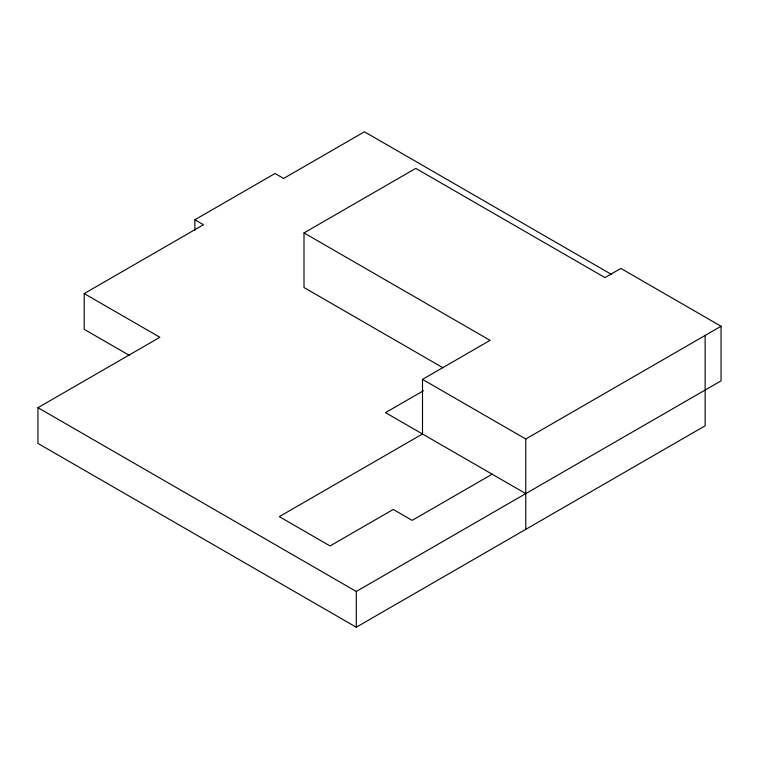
<?xml version="1.0" encoding="UTF-8"?>
<svg xmlns="http://www.w3.org/2000/svg" width="759" height="759" viewBox="0 0 759 759"><rect width="100%" height="100%" fill="white"/><g stroke="black" fill="none" stroke-linecap="round" stroke-linejoin="round"><path stroke-width="1.14" d="M194.883 230.138L194.883 219.768L275.024 173.498L283.619 178.46L364.453 131.791L611.185 274.246M129.21 355.307L84.211 329.33L84.211 293.591L203.478 224.73L194.883 219.768M442.895 367.717L303.998 287.528L303.998 232.918L415.79 168.384L604.961 277.604L620.871 268.42L721.05 326.256L721.05 380.866L356.284 591.46L37.95 407.678L37.95 443.417L356.284 627.209L705.139 425.799L705.139 335.44M37.95 407.678L159.883 337.281L84.211 293.591M492.145 474.195L412.175 520.37L393.257 509.45L330.061 545.939L279.321 516.642L422.497 433.987L422.497 379.377L490.086 340.355L303.998 232.918M423.446 390.743L385.515 412.64L525.769 493.606M422.497 379.377L525.769 438.996L721.05 326.256M525.769 438.996L525.769 529.355M356.284 591.46L356.284 627.209"/></g></svg>
